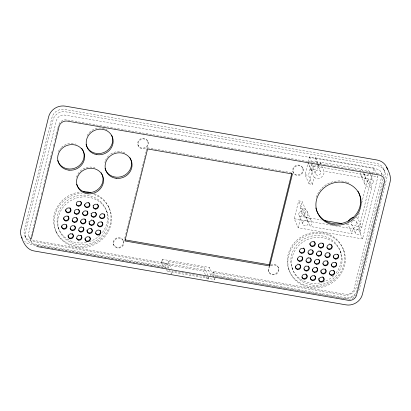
<?xml version="1.0" encoding="UTF-8"?>
<svg xmlns="http://www.w3.org/2000/svg" width="411" height="411" viewBox="0 0 411 411"><rect width="100%" height="100%" fill="white"/><g stroke="black" fill="none" stroke-linecap="round" stroke-linejoin="round"><path stroke-width="0.31" stroke-dasharray="2.06 1.54" d="M312.406 184.4L308.481 175.369L310.223 168.305L314.148 177.341L312.406 184.4L309.021 183.82L313.434 165.905L312.206 163.085M383.006 178.919L356.363 287.15A10.563 9.802 -23.5 0 1 343.791 295.165L211.65 272.318L209.553 267.504L162.124 259.3L161.312 262.578L163.408 267.397L31.267 244.566A14.082 13.065 -23.5 0 1 24.66 241.421M383.617 176.432L384.228 173.94A10.563 9.802 -23.5 0 0 375.407 163.157L64.584 109.413A10.563 9.802 -23.5 0 0 52.007 117.428L24.146 230.602A10.563 9.802 -23.5 0 0 32.926 241.421L164.215 264.119L163.408 267.397M384.814 178.215L385.277 176.35A10.563 9.802 -23.5 0 0 376.455 165.566L65.632 111.823A10.563 9.802 -23.5 0 0 53.055 119.837L25.194 233.011A10.563 9.802 -23.5 0 0 33.974 243.831L165.263 266.528L166.429 269.205M31.149 236.351L38.798 205.315M38.953 204.693L40.638 197.866M41.403 194.763L42.169 191.66M42.934 188.557L45.991 176.139M46.145 175.518L47.522 169.933M47.676 169.311L49.053 163.727M49.207 163.105L50.584 157.521M50.738 156.899L52.418 150.072M53.338 146.347L53.949 143.86M54.869 140.136L56.245 134.551M56.399 133.929L57.776 128.345M57.925 127.723L58.542 125.242A7.044 6.535 -23.5 0 1 66.921 119.899L378.11 173.683A7.044 6.535 -23.5 0 1 379.851 174.079M124.692 238.508L125.612 234.779M125.766 234.157L127.143 228.562M127.297 227.941L128.674 222.346M128.828 221.724L131.279 211.778M131.433 211.156L132.815 205.562M132.964 204.94L134.346 199.345M134.5 198.724L135.877 193.129M136.031 192.507L137.408 186.913M137.562 186.291L141.548 170.128M141.697 169.507L143.079 163.912M143.234 163.29L144.61 157.696M144.764 157.074L146.141 151.479M146.295 150.858L147.061 147.749L291.913 172.774L292.432 173.981M165.263 266.528L166.059 263.292L33.918 240.461A7.044 6.535 -23.5 0 1 28.749 232.775L56.446 120.423A7.044 6.535 -23.5 0 1 64.825 115.08L376.014 168.864A7.044 6.535 -23.5 0 1 381.819 176.114M208.696 277.255L172.271 270.962L171.469 274.219L167.411 264.884L168.212 261.627L204.637 267.921L208.696 277.255L208.028 279.968M215.061 278.463L214.794 279.542L167.359 271.347L167.626 270.268M205.356 274.676L203.83 271.178L204.637 267.921M355.274 294.949A14.087 13.07 -23.5 0 1 342.985 298.422L210.843 275.591L208.752 270.772L209.553 267.504M210.843 275.591L211.65 272.318M213.864 277.399L212.698 274.723L213.499 271.486L345.641 294.317A7.044 6.535 -23.5 0 0 354.02 288.974L381.67 176.73M377.319 175.898L377.812 177.028L362.559 238.904L298.18 227.781L294.255 218.75L298.669 200.835L302.059 201.421L305.984 210.458L304.243 217.522L304.546 217.45A6.16 5.718 -23.5 0 1 310.701 219.803A6.16 5.718 -23.5 0 1 310.459 226.235L310.269 226.476L306.339 217.44L306.529 217.203A6.16 5.718 -23.5 0 0 306.776 210.766A6.16 5.718 -23.5 0 0 300.616 208.418L300.318 208.49L304.243 217.522M309.021 183.82L305.09 174.783L308.08 162.664L312.006 171.7M308.281 161.857L309.509 156.874L373.882 167.996L376.337 173.642M300.318 208.49L302.059 201.421M298.18 227.781L302.599 209.872L298.669 200.835M360.473 172.548A6.16 5.718 -23.5 0 0 367.521 178.328L367.824 178.256L371.75 187.288L361.844 227.473L357.914 218.441L359.286 212.877M361.726 202.983L367.824 178.256M362.559 238.904L358.633 229.872L372.207 174.803M372.361 174.182L373.882 167.996M356.419 292.555L361.156 273.33M361.921 270.227L368.338 244.185M368.487 243.564L369.864 237.984M370.018 237.363L371.39 231.778M371.544 231.162L372.916 225.577M373.07 224.961L375.515 215.035M375.669 214.419L377.041 208.834M377.195 208.218L378.11 204.493M379.029 200.774L382.692 185.89M382.847 185.269L383.761 181.549M311.651 162.345L311.774 162.165A2.815 2.615 -23.5 0 1 313.588 161.009L313.804 160.973A2.815 2.615 -23.5 0 1 315.478 161.261L315.663 161.369A2.815 2.615 -23.5 0 1 316.819 163.444M362.538 170.997L361.798 169.301L361.608 169.543A6.16 5.718 -23.5 0 0 360.75 171.202M363.519 173.257L365.728 178.338L365.538 178.574A6.16 5.718 -23.5 0 0 365.292 185.007A6.16 5.718 -23.5 0 0 371.446 187.359L371.75 187.288M313.434 165.905L377.812 177.028M320.112 163.717A6.165 5.723 -23.5 0 0 320.051 162.36L319.989 162.078L361.798 169.301M321.71 166.034L323.919 171.115L365.728 178.338M305.09 174.783L308.481 175.369M302.599 209.872L305.984 210.458M306.339 217.44L321.315 220.029M346.278 224.344L348.153 224.663L352.078 233.7L310.269 226.476M294.255 218.75L331.492 225.182M332.124 225.29L334.646 225.726M335.278 225.834L358.633 229.872M161.312 262.578L208.752 270.772M167.411 264.884L203.83 271.178M212.698 274.723L344.834 297.574A10.563 9.802 -23.5 0 0 356.44 292.031M310.223 168.305L310.464 168.474A6.165 5.723 -23.5 0 0 319.671 165.499M314.148 177.341L314.389 177.506A6.165 5.723 -23.5 0 0 321.161 177.388A6.165 5.723 -23.5 0 0 323.981 171.392L323.919 171.115M357.914 218.441L357.673 218.277A6.16 5.718 -23.5 0 0 355.972 217.547M361.844 227.473L361.603 227.309A6.16 5.718 -23.5 0 0 354.837 227.427A6.16 5.718 -23.5 0 0 352.022 233.417L352.078 233.7M383.602 168.88L384.65 171.289M381.434 172.733L382.6 175.41M369.099 171.469L369.587 172.594M369.833 173.159L373.024 180.501M364.002 173.874L367.932 182.905M360.925 175.189L364.855 184.226M356.645 221.925L360.653 231.146A2.815 2.615 -23.5 0 1 357.549 234.809A2.815 2.615 -23.5 0 1 355.905 230.592A2.815 2.615 -23.5 0 1 360.653 231.146M351.487 224.185L355.5 233.407M319.989 162.078L320.729 163.773M315.535 157.916L319.465 166.948M315.34 157.881L317.795 163.527M318.037 164.092L319.265 166.912M316.604 162.443L317.092 163.573M317.338 164.138L320.529 171.479M309.509 156.874L311.964 162.52M311.461 164.749L315.391 173.781M308.127 162.479L312.052 171.51M343.591 250.196A29.053 26.951 -23.5 0 1 309.447 286.313A29.053 26.951 -23.5 0 1 295.175 241.832A29.053 26.951 -23.5 0 1 343.591 250.196L344.115 251.398A29.053 26.951 -23.5 0 1 309.971 287.52A29.053 26.951 -23.5 0 1 295.699 243.035A29.053 26.951 -23.5 0 1 344.115 251.398M340.257 251.316L341.043 253.125A25.528 23.689 -23.5 0 1 311.04 284.864A25.528 23.689 -23.5 0 1 298.494 245.773A25.528 23.689 -23.5 0 1 341.043 253.125M302.912 168.407A5.281 4.901 -23.5 0 1 296.562 174.855A5.281 4.901 -23.5 0 1 294.158 166.702A5.281 4.901 -23.5 0 1 302.912 168.407L303.174 169.008A5.281 4.901 -23.5 0 1 296.824 175.456A5.281 4.901 -23.5 0 1 294.42 167.308A5.281 4.901 -23.5 0 1 303.174 169.008M292.843 171.567L293.105 172.168M307.212 211.552L311.137 220.584M304.161 212.924L308.086 221.955M299.018 215.225L302.948 224.257M291.887 267.576L292.673 269.385M288.553 268.696L289.077 269.904M278.396 267.633L278.658 268.234M268.393 270.998L268.655 271.599M213.499 271.486L215.59 276.305L347.732 299.136A7.044 6.535 -23.5 0 0 355.469 295.437M214.095 277.934L214.794 279.542M147.862 141.456A5.281 4.901 -23.5 0 1 141.759 148.104A5.281 4.901 -23.5 0 1 139.026 140.064A5.281 4.901 -23.5 0 1 147.862 141.456L148.124 142.057A5.281 4.901 -23.5 0 1 142.021 148.71A5.281 4.901 -23.5 0 1 139.288 140.665A5.281 4.901 -23.5 0 1 148.124 142.057M206.368 277.009L207.894 280.513M147.061 147.749L147.585 148.957M137.906 144.965L138.168 145.566M168.212 261.627L171.259 268.63M166.059 263.292L168.156 268.111L36.014 245.28A7.044 6.535 -23.5 0 1 30.846 237.594M162.124 259.3L164.215 264.119M166.661 269.739L167.359 271.347M108.555 206.661L109.079 207.868M123.403 240.851A5.281 4.901 -23.5 0 1 117.197 247.422A5.281 4.901 -23.5 0 1 114.597 239.33A5.281 4.901 -23.5 0 1 123.403 240.851L123.665 241.457A5.281 4.901 -23.5 0 1 117.459 248.023A5.281 4.901 -23.5 0 1 114.859 239.937A5.281 4.901 -23.5 0 1 123.665 241.457M106.526 211.105L107.312 212.913A25.528 23.689 -23.5 0 1 77.047 244.437A25.528 23.689 -23.5 0 1 64.846 205.233A25.528 23.689 -23.5 0 1 107.312 212.913M113.395 244.216L113.657 244.817M58.043 227L58.824 228.804M56.009 231.444L56.533 232.647A29.053 26.951 -23.5 0 0 103.598 237.99A29.053 26.951 -23.5 0 0 93.169 194.295M28.852 236.191L30.948 241.005M24.758 235.667L25.806 238.077M348.153 224.663L348.091 224.38A6.16 5.718 -23.5 0 1 348.014 223.481M311.255 163.958L311.281 164.159A2.815 2.615 -23.5 0 0 316.413 164.847M56.533 232.647A29.053 26.951 -23.5 0 1 82.128 193.042M94.366 193.699A29.053 26.951 -23.5 0 1 102.344 237.522A29.053 26.951 -23.5 0 1 55.927 231.27A29.053 26.951 -23.5 0 1 80.972 191.891M86.402 242.469A25.528 23.689 -23.5 0 1 57.227 217.445A25.528 23.689 -23.5 0 1 92.29 196.54A25.528 23.689 -23.5 0 1 101.702 233.35M100.089 235.107A25.528 23.689 -23.5 0 1 89.896 241.493M297.292 264.093A2.641 2.451 -23.5 0 1 298.71 264.067M305.568 265.619A2.641 2.451 -23.5 0 1 305.763 265.557M299.876 255.853A2.641 2.451 -23.5 0 1 300.081 255.848M307.767 257.414A2.641 2.451 -23.5 0 1 309.185 257.389M310.382 249.169A2.641 2.451 -23.5 0 1 310.588 249.169M318.448 250.689A2.641 2.451 -23.5 0 1 319.465 250.669M326.519 252.262A2.641 2.451 -23.5 0 1 326.714 252.2M320.863 242.495A2.641 2.451 -23.5 0 1 321.063 242.49M328.923 244.011A2.641 2.451 -23.5 0 1 330.141 244.031M319.799 282.943A25.528 23.689 -23.5 0 1 291.039 257.651A25.528 23.689 -23.5 0 1 326.072 236.936A25.528 23.689 -23.5 0 1 335.623 273.587M333.598 275.776A25.528 23.689 -23.5 0 1 323.313 282.018M101.62 213.217A2.641 2.451 -23.5 0 1 102.642 213.206M91.124 219.9A2.641 2.451 -23.5 0 1 92.141 219.88M80.643 226.579A2.641 2.451 -23.5 0 1 81.666 226.559M78.46 234.763A2.641 2.451 -23.5 0 1 78.66 234.712M70.189 233.253A2.641 2.451 -23.5 0 1 71.206 233.243M270.916 265.84A5.281 4.901 -23.5 0 1 278.843 269.071A5.281 4.901 -23.5 0 1 272.015 274.707A5.281 4.901 -23.5 0 1 269.857 266.713M270.654 265.239A5.281 4.901 -23.5 0 1 278.581 268.47A5.281 4.901 -23.5 0 1 271.753 274.106A5.281 4.901 -23.5 0 1 269.595 266.112M358.623 290.716A14.087 13.07 -23.5 0 0 359.748 287.736L387.424 175.379A14.087 13.07 -23.5 0 0 387.799 172.276M316.316 197.362A22.888 21.238 -23.5 0 1 345.625 181.79M346.18 181.955A22.888 21.238 -23.5 0 1 347.274 182.335M347.809 182.541A22.888 21.238 -23.5 0 1 348.862 183.003M58.321 151.597A13.645 12.659 -23.5 0 1 60.638 148.124M61.378 147.369A13.645 12.659 -23.5 0 1 74.17 143.67M75.182 143.922A13.645 12.659 -23.5 0 1 76.163 144.246M104.867 162.422A13.645 12.659 -23.5 0 1 105.129 161.436M105.468 160.47A13.645 12.659 -23.5 0 1 109.855 154.67M110.718 154.048A13.645 12.659 -23.5 0 1 121.903 151.931M122.904 152.204A13.645 12.659 -23.5 0 1 124.816 152.969M76.472 177.3A13.645 12.659 -23.5 0 1 94.931 167.837M87.147 135.568A13.645 12.659 -23.5 0 1 107.107 130.004M352.957 220.799A2.815 2.615 -23.5 0 1 356.892 222.916A2.815 2.615 -23.5 0 1 353.126 225.675A2.815 2.615 -23.5 0 1 352.073 221.447M352.397 221.154A2.815 2.615 -23.5 0 1 352.761 220.902M369.289 172.05A2.815 2.615 -23.5 0 0 368.133 170.411L367.948 170.313A2.815 2.615 -23.5 0 0 366.263 170.056L366.047 170.097A2.815 2.615 -23.5 0 0 364.038 171.659M368.713 174.223A2.815 2.615 -23.5 0 1 363.781 173.088M372.885 182.905L372.772 183.085A2.815 2.615 -23.5 0 1 368.138 183.26A2.815 2.615 -23.5 0 1 369.977 179.129L370.193 179.088A2.815 2.615 -23.5 0 1 371.873 179.345L372.058 179.448A2.815 2.615 -23.5 0 1 373.219 181.087L373.25 181.287A2.815 2.615 -23.5 0 1 372.885 182.905M315.699 171.202L315.581 171.377A2.815 2.615 -23.5 0 0 315.186 172.99L315.211 173.195A2.815 2.615 -23.5 0 0 319.424 174.803A2.815 2.615 -23.5 0 0 319.588 170.401L319.409 170.298A2.815 2.615 -23.5 0 0 317.734 170.005L317.518 170.041A2.815 2.615 -23.5 0 0 315.699 171.202M299.331 212.646L299.208 212.821A2.815 2.615 -23.5 0 0 298.812 214.434L298.838 214.64A2.815 2.615 -23.5 0 0 299.958 216.299L300.143 216.407A2.815 2.615 -23.5 0 0 301.818 216.695L302.034 216.659A2.815 2.615 -23.5 0 0 303.96 212.564A2.815 2.615 -23.5 0 0 299.331 212.646M303.256 221.678L303.138 221.858A2.815 2.615 -23.5 0 0 302.743 223.466L302.768 223.671A2.815 2.615 -23.5 0 0 303.888 225.336L304.068 225.439A2.815 2.615 -23.5 0 0 305.743 225.731L305.959 225.696A2.815 2.615 -23.5 0 0 307.885 221.596A2.815 2.615 -23.5 0 0 303.256 221.678"/><path stroke-width="0.62" d="M31.4 238.673L59.215 125.941A7.038 6.53 -23.5 0 1 66.906 121.034L379.666 175.076A7.038 6.53 -23.5 0 1 384.413 182.124L356.486 295.504A7.038 6.53 -23.5 0 1 348.795 300.405L36.671 246.502M269.755 265.979L292.432 173.981L147.585 148.957L124.908 240.954L269.755 265.979L269.231 264.776L291.759 173.396M324.438 220.568L341.911 223.589M125.016 239.86L269.231 264.776M386.72 167.277C388.883 171.783 391.467 176.838 390.08 181.991L362.41 294.338C360.73 301.427 353.018 306.169 345.923 304.844L34.216 250.987C27.373 250.032 23.406 243.358 21.624 237.301M83.49 191.757A29.053 26.951 -23.5 0 1 90.877 192.6M306.858 275.17A2.641 2.451 -23.5 0 1 305.193 278.386A2.641 2.451 -23.5 0 1 301.895 276.978M305.733 273.885A2.641 2.451 -23.5 0 1 306.067 274.096M306.698 274.82A2.641 2.451 -23.5 0 1 306.786 274.995M314.954 275.966A2.641 2.451 -23.5 0 1 313.66 279.85A2.641 2.451 -23.5 0 1 310.233 277.682M314.538 275.56A2.641 2.451 -23.5 0 1 314.687 275.683M323.298 277.281A2.641 2.451 -23.5 0 1 322.419 281.191A2.641 2.451 -23.5 0 1 318.741 279.531M318.736 278.756A2.641 2.451 -23.5 0 1 318.833 278.37M322.676 276.814A2.641 2.451 -23.5 0 1 322.846 276.911M300.02 264.895A2.641 2.451 -23.5 0 1 298.725 268.779A2.641 2.451 -23.5 0 1 295.298 266.611M295.309 266.415A2.641 2.451 -23.5 0 1 295.37 266.03M299.604 264.494A2.641 2.451 -23.5 0 1 299.891 264.751M308.604 266.518A2.641 2.451 -23.5 0 1 307.485 270.125A2.641 2.451 -23.5 0 1 303.899 268.835M308.224 266.081A2.641 2.451 -23.5 0 1 308.491 266.359M317.174 268.142A2.641 2.451 -23.5 0 1 315.371 271.799A2.641 2.451 -23.5 0 1 312.247 269.344M316.383 267.309A2.641 2.451 -23.5 0 1 316.691 267.54M316.958 267.823A2.641 2.451 -23.5 0 1 317.076 267.977M325.548 269.441A2.641 2.451 -23.5 0 1 324.33 273.094A2.641 2.451 -23.5 0 1 320.786 271.579M320.78 270.423A2.641 2.451 -23.5 0 1 320.837 270.233M325.163 269.005A2.641 2.451 -23.5 0 1 325.301 269.143M334.117 271.07A2.641 2.451 -23.5 0 1 332.895 274.512A2.641 2.451 -23.5 0 1 329.386 273.402M333.321 270.233A2.641 2.451 -23.5 0 1 333.485 270.346M333.773 270.602A2.641 2.451 -23.5 0 1 333.902 270.751M302.008 256.731A2.641 2.451 -23.5 0 1 300.955 260.548A2.641 2.451 -23.5 0 1 297.343 258.884M310.608 258.375A2.641 2.451 -23.5 0 1 309.581 261.93A2.641 2.451 -23.5 0 1 305.979 260.872M310.228 257.938A2.641 2.451 -23.5 0 1 310.495 258.216M318.838 259.536A2.641 2.451 -23.5 0 1 317.672 263.564A2.641 2.451 -23.5 0 1 314.256 261.201M327.439 261.144A2.641 2.451 -23.5 0 1 326.519 264.859A2.641 2.451 -23.5 0 1 322.846 263.621M327.017 260.738A2.641 2.451 -23.5 0 1 327.31 261M335.782 262.465A2.641 2.451 -23.5 0 1 335.258 266.164A2.641 2.451 -23.5 0 1 331.477 265.434M331.389 265.259A2.641 2.451 -23.5 0 1 331.194 264.52M304.402 249.282A2.641 2.451 -23.5 0 1 302.737 252.498A2.641 2.451 -23.5 0 1 299.439 251.085M303.282 247.997A2.641 2.451 -23.5 0 1 303.452 248.095M303.904 248.465A2.641 2.451 -23.5 0 1 304.33 249.107M312.499 250.078A2.641 2.451 -23.5 0 1 311.764 253.685A2.641 2.451 -23.5 0 1 308.07 252.904M320.842 251.393A2.641 2.451 -23.5 0 1 319.871 255.344A2.641 2.451 -23.5 0 1 316.259 253.448M320.22 250.926A2.641 2.451 -23.5 0 1 320.39 251.023M329.442 253.001A2.641 2.451 -23.5 0 1 328.615 256.67A2.641 2.451 -23.5 0 1 324.926 255.657M337.647 254.188A2.641 2.451 -23.5 0 1 336.619 258.349A2.641 2.451 -23.5 0 1 333.223 255.796M314.723 242.254A2.641 2.451 -23.5 0 1 312.915 245.906A2.641 2.451 -23.5 0 1 309.796 243.456M313.927 241.416A2.641 2.451 -23.5 0 1 314.24 241.653M314.507 241.935A2.641 2.451 -23.5 0 1 314.62 242.089M323.092 243.553A2.641 2.451 -23.5 0 1 321.875 247.206A2.641 2.451 -23.5 0 1 318.33 245.691M318.33 244.53A2.641 2.451 -23.5 0 1 318.381 244.34M322.707 243.117A2.641 2.451 -23.5 0 1 322.851 243.25M331.662 245.182A2.641 2.451 -23.5 0 1 330.439 248.624A2.641 2.451 -23.5 0 1 326.93 247.514M330.87 244.345A2.641 2.451 -23.5 0 1 331.03 244.458M331.323 244.715A2.641 2.451 -23.5 0 1 331.446 244.864M104.348 214.408A2.641 2.451 -23.5 0 1 103.192 217.799A2.641 2.451 -23.5 0 1 99.683 216.88M104.014 213.941A2.641 2.451 -23.5 0 1 104.137 214.09M95.665 212.626A2.641 2.451 -23.5 0 1 94.72 216.335A2.641 2.451 -23.5 0 1 91.057 215.066M91.011 213.725A2.641 2.451 -23.5 0 1 91.067 213.535M95.403 212.343A2.641 2.451 -23.5 0 1 95.542 212.477M87.409 211.485A2.641 2.451 -23.5 0 1 85.57 215.128A2.641 2.451 -23.5 0 1 82.472 212.646M87.07 211.013A2.641 2.451 -23.5 0 1 87.312 211.321M97.227 204.051A2.641 2.451 -23.5 0 1 97.027 208.007A2.641 2.451 -23.5 0 1 93.076 206.959M93.061 205.428A2.641 2.451 -23.5 0 1 93.127 205.243M89.064 202.859A2.641 2.451 -23.5 0 1 87.897 206.887A2.641 2.451 -23.5 0 1 84.476 204.524M88.442 202.392A2.641 2.451 -23.5 0 1 88.612 202.489M80.72 201.539A2.641 2.451 -23.5 0 1 79.893 205.207A2.641 2.451 -23.5 0 1 76.205 204.195M78.84 209.857A2.641 2.451 -23.5 0 1 77.777 213.407A2.641 2.451 -23.5 0 1 74.186 212.317M78.46 209.415A2.641 2.451 -23.5 0 1 78.727 209.697M70.245 208.218A2.641 2.451 -23.5 0 1 69.14 212.025A2.641 2.451 -23.5 0 1 65.555 210.319M65.555 209.543A2.641 2.451 -23.5 0 1 65.596 209.353M69.824 207.812A2.641 2.451 -23.5 0 1 70.117 208.074M102.118 222.217A2.641 2.451 -23.5 0 1 101.291 225.88A2.641 2.451 -23.5 0 1 97.602 224.868M101.538 221.699A2.641 2.451 -23.5 0 1 101.702 221.812M100.125 230.371A2.641 2.451 -23.5 0 1 99.267 234.029A2.641 2.451 -23.5 0 1 95.583 232.991M89.506 236.89A2.641 2.451 -23.5 0 1 88.339 240.918A2.641 2.451 -23.5 0 1 84.923 238.555M91.514 228.747A2.641 2.451 -23.5 0 1 90.538 232.698A2.641 2.451 -23.5 0 1 86.932 230.802M86.927 230.412A2.641 2.451 -23.5 0 1 86.993 230.026M90.893 228.28A2.641 2.451 -23.5 0 1 91.062 228.377M85.39 219.608A2.641 2.451 -23.5 0 1 83.685 223.235A2.641 2.451 -23.5 0 1 80.458 221.005M84.758 218.883A2.641 2.451 -23.5 0 1 84.907 219.006M85.175 219.289A2.641 2.451 -23.5 0 1 85.293 219.443M93.759 220.907A2.641 2.451 -23.5 0 1 92.547 224.56A2.641 2.451 -23.5 0 1 89.002 223.039M88.997 221.883A2.641 2.451 -23.5 0 1 89.053 221.693M93.379 220.471A2.641 2.451 -23.5 0 1 93.518 220.604M83.171 227.427A2.641 2.451 -23.5 0 1 82.431 231.039A2.641 2.451 -23.5 0 1 78.737 230.252M81.291 235.744A2.641 2.451 -23.5 0 1 80.227 239.294A2.641 2.451 -23.5 0 1 76.636 238.205M80.91 235.303A2.641 2.451 -23.5 0 1 81.178 235.585M72.706 234.121A2.641 2.451 -23.5 0 1 71.571 237.923A2.641 2.451 -23.5 0 1 68.005 236.186M68.005 235.416A2.641 2.451 -23.5 0 1 68.046 235.22M72.131 233.602A2.641 2.451 -23.5 0 1 72.577 233.977M74.571 225.819A2.641 2.451 -23.5 0 1 73.785 229.682A2.641 2.451 -23.5 0 1 70.055 228.254M76.831 217.994A2.641 2.451 -23.5 0 1 75.681 221.596A2.641 2.451 -23.5 0 1 72.11 220.281M76.456 217.558A2.641 2.451 -23.5 0 1 76.595 217.691M68.545 216.869A2.641 2.451 -23.5 0 1 66.423 220.378A2.641 2.451 -23.5 0 1 63.551 217.666M67.836 215.97A2.641 2.451 -23.5 0 1 67.985 216.094M68.247 216.376A2.641 2.451 -23.5 0 1 68.462 216.7M66.346 224.658A2.641 2.451 -23.5 0 1 64.64 228.475A2.641 2.451 -23.5 0 1 61.542 225.829M387.403 169.209A14.087 13.07 -23.5 0 0 377.082 160.013L65.385 106.156A14.087 13.07 -23.5 0 0 48.621 116.842L20.925 229.199A14.082 13.065 -23.5 0 0 22.086 238.216M357.924 191.187A22.888 21.238 -23.5 0 1 346.586 221.827A22.888 21.238 -23.5 0 1 316.275 209.564M316.116 209.029A22.888 21.238 -23.5 0 1 315.843 207.951M81.779 148.422A13.645 12.659 -23.5 0 1 76.389 167.488A13.645 12.659 -23.5 0 1 57.674 160.47M129.922 157.685A13.645 12.659 -23.5 0 1 123.059 176.036A13.645 12.659 -23.5 0 1 105.026 168.392M101.168 172.764A13.645 12.659 -23.5 0 1 94.941 191.295A13.645 12.659 -23.5 0 1 76.621 184.241M111.633 135.234A13.645 12.659 -23.5 0 1 103.315 152.733A13.645 12.659 -23.5 0 1 86.038 144.425M348.471 221.246A6.16 5.718 -23.5 0 1 353.609 217.409M101.723 218.698A2.641 2.451 -23.5 0 0 104.769 215.364A2.641 2.451 -23.5 0 0 100.346 214.681A2.641 2.451 -23.5 0 0 101.723 218.698M99.734 226.841A2.641 2.451 -23.5 0 0 102.755 223.486A2.641 2.451 -23.5 0 0 98.327 222.839A2.641 2.451 -23.5 0 0 99.734 226.841M97.71 234.979A2.641 2.451 -23.5 0 0 100.752 231.65A2.641 2.451 -23.5 0 0 96.333 230.961A2.641 2.451 -23.5 0 0 97.71 234.979M87.25 241.663A2.641 2.451 -23.5 0 0 90.271 238.308A2.641 2.451 -23.5 0 0 85.842 237.656A2.641 2.451 -23.5 0 0 87.25 241.663M89.259 233.52A2.641 2.451 -23.5 0 0 92.275 230.165A2.641 2.451 -23.5 0 0 87.846 229.518A2.641 2.451 -23.5 0 0 89.259 233.52M91.268 225.377A2.641 2.451 -23.5 0 0 94.283 222.022A2.641 2.451 -23.5 0 0 89.855 221.375A2.641 2.451 -23.5 0 0 91.268 225.377M93.251 217.234A2.641 2.451 -23.5 0 0 96.297 213.9A2.641 2.451 -23.5 0 0 91.874 213.217A2.641 2.451 -23.5 0 0 93.251 217.234M95.301 209.096A2.641 2.451 -23.5 0 0 98.291 205.721A2.641 2.451 -23.5 0 0 93.857 205.104A2.641 2.451 -23.5 0 0 95.301 209.096M78.763 240.194A2.641 2.451 -23.5 0 0 81.804 236.864A2.641 2.451 -23.5 0 0 77.386 236.176A2.641 2.451 -23.5 0 0 78.763 240.194M80.787 232.056A2.641 2.451 -23.5 0 0 83.803 228.701A2.641 2.451 -23.5 0 0 79.38 228.054A2.641 2.451 -23.5 0 0 80.787 232.056M82.796 223.913A2.641 2.451 -23.5 0 0 85.812 220.558A2.641 2.451 -23.5 0 0 81.383 219.911A2.641 2.451 -23.5 0 0 82.796 223.913M84.779 215.77A2.641 2.451 -23.5 0 0 87.826 212.436A2.641 2.451 -23.5 0 0 83.407 211.752A2.641 2.451 -23.5 0 0 84.779 215.77M86.808 207.632A2.641 2.451 -23.5 0 0 89.824 204.277A2.641 2.451 -23.5 0 0 85.401 203.63A2.641 2.451 -23.5 0 0 86.808 207.632M70.291 238.729A2.641 2.451 -23.5 0 0 73.333 235.4A2.641 2.451 -23.5 0 0 68.914 234.717A2.641 2.451 -23.5 0 0 70.291 238.729M72.315 230.592A2.641 2.451 -23.5 0 0 75.336 227.237A2.641 2.451 -23.5 0 0 70.908 226.589A2.641 2.451 -23.5 0 0 72.315 230.592M74.304 222.449A2.641 2.451 -23.5 0 0 77.35 219.114A2.641 2.451 -23.5 0 0 72.927 218.431A2.641 2.451 -23.5 0 0 74.304 222.449M76.312 214.306A2.641 2.451 -23.5 0 0 79.354 210.977A2.641 2.451 -23.5 0 0 74.936 210.288A2.641 2.451 -23.5 0 0 76.312 214.306M78.337 206.168A2.641 2.451 -23.5 0 0 81.357 202.813A2.641 2.451 -23.5 0 0 76.929 202.166A2.641 2.451 -23.5 0 0 78.337 206.168M63.849 229.127A2.641 2.451 -23.5 0 0 66.865 225.773A2.641 2.451 -23.5 0 0 62.436 225.125A2.641 2.451 -23.5 0 0 63.849 229.127M65.832 220.984A2.641 2.451 -23.5 0 0 68.878 217.65A2.641 2.451 -23.5 0 0 64.455 216.967A2.641 2.451 -23.5 0 0 65.832 220.984M67.861 212.847A2.641 2.451 -23.5 0 0 70.877 209.492A2.641 2.451 -23.5 0 0 66.448 208.845A2.641 2.451 -23.5 0 0 67.861 212.847M304.104 279.131A2.641 2.451 -23.5 0 0 307.12 275.776A2.641 2.451 -23.5 0 0 302.691 275.123A2.641 2.451 -23.5 0 0 304.104 279.131M312.576 280.595A2.641 2.451 -23.5 0 0 315.591 277.24A2.641 2.451 -23.5 0 0 311.163 276.588A2.641 2.451 -23.5 0 0 312.576 280.595M321.042 282.059A2.641 2.451 -23.5 0 0 324.063 278.699A2.641 2.451 -23.5 0 0 319.635 278.052A2.641 2.451 -23.5 0 0 321.042 282.059M297.636 269.524A2.641 2.451 -23.5 0 0 300.657 266.169A2.641 2.451 -23.5 0 0 296.228 265.521A2.641 2.451 -23.5 0 0 297.636 269.524M306.108 270.988A2.641 2.451 -23.5 0 0 309.123 267.633A2.641 2.451 -23.5 0 0 304.7 266.986A2.641 2.451 -23.5 0 0 306.108 270.988M314.579 272.452A2.641 2.451 -23.5 0 0 317.595 269.097A2.641 2.451 -23.5 0 0 313.167 268.445A2.641 2.451 -23.5 0 0 314.579 272.452M323.051 273.916A2.641 2.451 -23.5 0 0 326.067 270.561A2.641 2.451 -23.5 0 0 321.638 269.909A2.641 2.451 -23.5 0 0 323.051 273.916M331.518 275.38A2.641 2.451 -23.5 0 0 334.539 272.025A2.641 2.451 -23.5 0 0 330.11 271.373A2.641 2.451 -23.5 0 0 331.518 275.38M299.676 261.386A2.641 2.451 -23.5 0 0 302.65 258A2.641 2.451 -23.5 0 0 298.211 257.399A2.641 2.451 -23.5 0 0 299.676 261.386M308.116 262.845A2.641 2.451 -23.5 0 0 311.132 259.49A2.641 2.451 -23.5 0 0 306.704 258.843A2.641 2.451 -23.5 0 0 308.116 262.845M316.583 264.309A2.641 2.451 -23.5 0 0 319.599 260.954A2.641 2.451 -23.5 0 0 315.175 260.307A2.641 2.451 -23.5 0 0 316.583 264.309M325.055 265.773A2.641 2.451 -23.5 0 0 328.07 262.418A2.641 2.451 -23.5 0 0 323.642 261.771A2.641 2.451 -23.5 0 0 325.055 265.773M333.527 267.237A2.641 2.451 -23.5 0 0 336.542 263.883A2.641 2.451 -23.5 0 0 332.114 263.23A2.641 2.451 -23.5 0 0 333.527 267.237M301.648 253.243A2.641 2.451 -23.5 0 0 304.664 249.888A2.641 2.451 -23.5 0 0 300.236 249.236A2.641 2.451 -23.5 0 0 301.648 253.243M310.12 254.702A2.641 2.451 -23.5 0 0 313.136 251.347A2.641 2.451 -23.5 0 0 308.707 250.7A2.641 2.451 -23.5 0 0 310.12 254.702M318.592 256.166A2.641 2.451 -23.5 0 0 321.608 252.811A2.641 2.451 -23.5 0 0 317.179 252.164A2.641 2.451 -23.5 0 0 318.592 256.166M327.058 257.63A2.641 2.451 -23.5 0 0 330.079 254.275A2.641 2.451 -23.5 0 0 325.651 253.628A2.641 2.451 -23.5 0 0 327.058 257.63M335.53 259.094A2.641 2.451 -23.5 0 0 338.546 255.74A2.641 2.451 -23.5 0 0 334.122 255.092A2.641 2.451 -23.5 0 0 335.53 259.094M312.124 246.564A2.641 2.451 -23.5 0 0 315.139 243.209A2.641 2.451 -23.5 0 0 310.716 242.557A2.641 2.451 -23.5 0 0 312.124 246.564M320.595 248.028A2.641 2.451 -23.5 0 0 323.611 244.668A2.641 2.451 -23.5 0 0 319.183 244.021A2.641 2.451 -23.5 0 0 320.595 248.028M329.067 249.487A2.641 2.451 -23.5 0 0 332.083 246.132A2.641 2.451 -23.5 0 0 327.654 245.485A2.641 2.451 -23.5 0 0 329.067 249.487M334.323 224.93A22.888 21.238 -23.5 0 0 359.882 195.4A22.888 21.238 -23.5 0 0 321.361 190.499A22.888 21.238 -23.5 0 0 334.323 224.93M88.036 193.817A13.645 12.659 -23.5 0 0 102.616 175.728A13.645 12.659 -23.5 0 0 79.508 173.612A13.645 12.659 -23.5 0 0 88.036 193.817M68.986 170.164A13.645 12.659 -23.5 0 0 83.767 152.219A13.645 12.659 -23.5 0 0 60.7 149.861A13.645 12.659 -23.5 0 0 68.986 170.164M116.123 178.323A13.645 12.659 -23.5 0 0 131.309 160.68A13.645 12.659 -23.5 0 0 108.329 157.824A13.645 12.659 -23.5 0 0 116.123 178.323M96.868 154.639A13.645 12.659 -23.5 0 0 112.522 137.361A13.645 12.659 -23.5 0 0 89.67 133.914A13.645 12.659 -23.5 0 0 96.868 154.639"/></g></svg>
